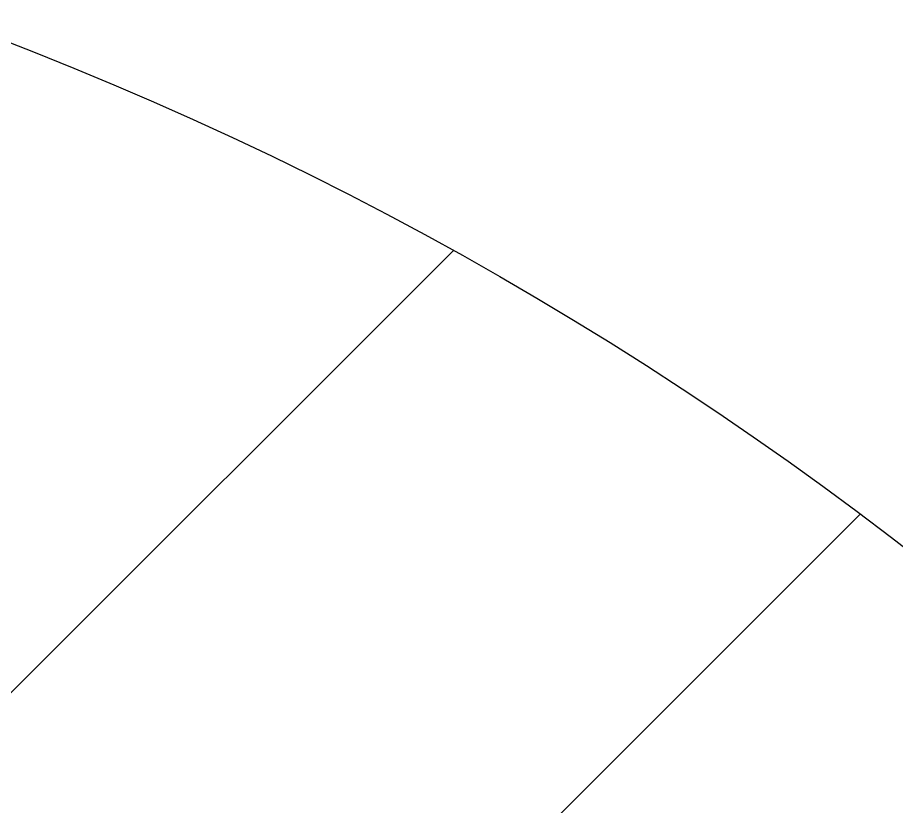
# Model space of a CAD drawing. Extents: x -225 to 1705, y -1183 to 75.
# Drawn here: x 27.16 to 45.7, y -281.12 to -264.48 of the extents above; entities that cross this region are included whole.
import ezdxf

# ---------------------------------------------------------------- set-up
doc = ezdxf.new("R2010")
doc.units = 0
for name, color, linetype in [('IQ_200_3D', 1, 'Continuous'), ('IQ_204_3D', 7, 'Continuous'), ('IQ_CON_HOTWATER_INT', 7, 'Continuous')]:
    doc.layers.add(name, color=color, linetype=linetype)

# ---------------------------------------------------------------- blocks, each defined once
blk = doc.blocks.new('NMPWDRE5_INT')
at = {"layer": 'IQ_200_3D', "lineweight": 9}
mesh = blk.add_polyface(dxfattribs=at)
corners = [(560, -737, 1493), (0, -737, 1493), (0, -5, 1493), (560, -5, 1493)]
mesh.append_faces([[corners[k] for k in face] for face in [(0, 1, 2, 3)]])
mesh = blk.add_polyface(dxfattribs=at)
corners = [(560, -5, 1785), (0, -5, 1785), (0, -737, 1785), (560, -737, 1785)]
mesh.append_faces([[corners[k] for k in face] for face in [(0, 1, 2, 3)]])
mesh = blk.add_polyface(dxfattribs=at)
corners = [(3, -737, 1493), (557, -737, 1493), (557, -5, 1493), (3, -5, 1493)]
mesh.append_faces([[corners[k] for k in face] for face in [(0, 1, 2, 3)]])
mesh = blk.add_polyface(dxfattribs=at)
corners = [(3, -77, 150), (557, -77, 150), (557, -737, 150), (3, -737, 150)]
mesh.append_faces([[corners[k] for k in face] for face in [(0, 1, 2, 3)]])
mesh = blk.add_polyface(dxfattribs=at)
corners = [(3, -720, 710), (557, -720, 710), (557, -80, 710), (3, -80, 710)]
mesh.append_faces([[corners[k] for k in face] for face in [(0, 1, 2, 3)]])
mesh = blk.add_polyface(dxfattribs=at)
corners = [(3, -80, 1443), (557, -80, 1443), (557, -720, 1443), (3, -720, 1443)]
mesh.append_faces([[corners[k] for k in face] for face in [(0, 1, 2, 3)]])
at = {"layer": 'IQ_204_3D', "lineweight": 9}
mesh = blk.add_polyface(dxfattribs=at)
corners = [(35, -154.678, 870.68), (35, -154.757, 871.28), (35, -154.989, 871.84), (35, -155.357, 872.32), (35, -155.838, 872.689), (35, -156.398, 872.921), (35, -156.998, 873), (35, -184.678, 873), (35, -184.678, 875), (35, -156.998, 875), (35, -155.88, 874.853), (35, -154.838, 874.421), (35, -153.943, 873.735), (35, -153.257, 872.84), (35, -152.825, 871.798), (35, -152.678, 870.68), (35, -152.678, 858), (35, -154.678, 858), (35, -665.322, 870.68), (35, -665.322, 858), (35, -667.322, 858), (35, -667.322, 870.68), (35, -667.175, 871.798), (35, -666.743, 872.84), (35, -666.057, 873.735), (35, -665.162, 874.421), (35, -664.12, 874.853), (35, -663.002, 875), (35, -635.322, 875), (35, -635.322, 873), (35, -663.002, 873), (35, -663.602, 872.921), (35, -664.162, 872.689), (35, -664.643, 872.32), (35, -665.011, 871.84), (35, -665.243, 871.28)]
mesh.append_faces([[corners[k] for k in face] for face in [(30, 27, 28, 29)]], dxfattribs={"vtx0": -1})
mesh.append_faces([[corners[k] for k in face] for face in [(2, 12, 13, 1), (0, 14, 15, 17), (14, 0, 1, 13), (12, 2, 3), (27, 30, 31, 26), (32, 25, 26, 31), (34, 23, 24, 33), (33, 24, 25, 32), (35, 22, 23, 34), (18, 21, 22, 35)]], dxfattribs={"vtx0": -1, "vtx2": -1})
mesh.append_faces([[corners[k] for k in face] for face in [(8, 9, 6, 7), (16, 17, 15)]], dxfattribs={"vtx1": -1})
mesh.append_faces([[corners[k] for k in face] for face in [(4, 5, 10, 11), (11, 12, 3, 4), (5, 6, 9, 10)]], dxfattribs={"vtx1": -1, "vtx3": -1})
mesh.append_faces([[corners[k] for k in face] for face in [(19, 20, 21, 18)]], dxfattribs={"vtx2": -1})
blk = doc.blocks.new('*X8')
at = {"color": 0}
for p, q in [((135.0083, 2205.417), (145.2034, 2215.6121)), ((135.5638, 2204.5583), (146.0621, 2215.0566))]:
    blk.add_line(p, q, dxfattribs=at)
blk = doc.blocks.new('hotwater')
blk.add_circle((0, 0), 3)
at = {"xscale": 0.4000000000000909, "yscale": 0.4000000000000909, "zscale": 0.4000000000000909}
blk.add_blockref('*X8', (-56.62753, -883.62063), dxfattribs=at)

msp = doc.modelspace()

# ---------------------------------------------------------------- block references
msp.add_blockref('NMPWDRE5_INT', (0, 0))
at = {"layer": 'IQ_CON_HOTWATER_INT', "xscale": 25, "yscale": 25, "zscale": 25}
msp.add_blockref('hotwater', (0, -335), dxfattribs=at)

doc.saveas('drawing.dxf')
